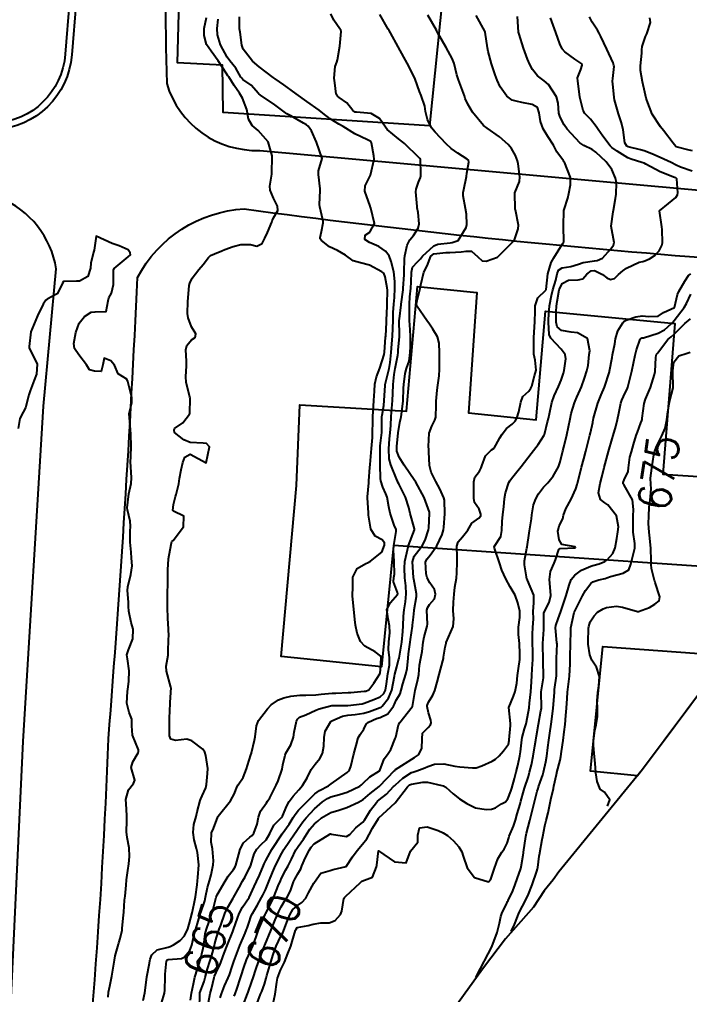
# Model space of a CAD drawing. Header units: metres. Extents: x 292545 to 299085, y 7450245 to 7463078.
# Drawn here: x 296456.3 to 296539.7, y 7459424 to 7459545.2 of the extents above; entities that cross this region are included whole.
import ezdxf
from ezdxf.enums import TextEntityAlignment as Align

# ---------------------------------------------------------------- set-up
doc = ezdxf.new("R2010")
doc.units = ezdxf.units.M
for name, color, linetype in [('Area', 45, 'Continuous'), ('Area Verde e Lazer', 94, 'Continuous'), ('Cotas', 45, 'Continuous'), ('Curvas de Nivel 1m', 11, 'Continuous'), ('Curvas de Nivel 5m', 15, 'Continuous'), ('Edificações', 30, 'Continuous'), ('Vias Primárias', 230, 'Continuous')]:
    doc.layers.add(name, color=color, linetype=linetype)
doc.styles.add('Style-STANDARD', font='STANDARD.shx')

msp = doc.modelspace()

# ---------------------------------------------------------------- linework, layer by layer
at = {"layer": 'Area'}
msp.add_polyline3d([(296590.57, 7459545.9, 680.72), (296589.29, 7459542.16, 683.26), (296584.93, 7459530.91, 690.85), (296579.67, 7459518.89, 677.15), (296577.23, 7459513.82, 676.88), (296574.15, 7459507.21, 676.87), (296567.63, 7459497.9, 684.01), (296565.57, 7459494.11, 683.52), (296564.44, 7459491.84, 682.93), (296561.23, 7459486.86, 678.88), (296555.66, 7459479.62, 680.94), (296552.32, 7459476.02, 678.73), (296547.22, 7459468.89, 680.47), (296541.9, 7459462.77, 682.2), (296533.83, 7459451.92, 678.7), (296523.41, 7459439.21, 678.23), (296522.69, 7459438.23, 677.37), (296521.6, 7459436.86, 679), (296520.28, 7459434.82, 679.36), (296516.77, 7459430.9, 672.34), (296514.04, 7459427.29, 682.31), (296512.85, 7459425.63, 680.35), (296510.25, 7459422.07, 681.74)], dxfattribs=at)
at = {"layer": 'Area Verde e Lazer'}
msp.add_lwpolyline([(296447.18, 7459537.39), (296455.61, 7459578.92), (296458.55, 7459593.19, -0.020931), (296463.89, 7459614.53, -0.030843), (296470.96, 7459633.97), (296474.99, 7459640.63), (296475.09, 7459636.98), (296469.14, 7459611.19), (296464.6, 7459579.02), (296462.56, 7459547.51), (296462.04, 7459540.88, -0.375679), (296453.26, 7459532.31, -0.400466)], format="xyb", close=True, dxfattribs=at)
at = {"layer": 'Curvas de Nivel 1m', "flags": 128}
for points, elevation in [([(296471.73, 7459423.2), (296471.91, 7459424.17), (296472.08, 7459425.46), (296472.18, 7459426.17), (296472.5, 7459427.86), (296472.56, 7459428.16), (296472.61, 7459428.36), (296472.82, 7459428.89), (296473.47, 7459429.52), (296474.84, 7459429.85), (296475.07, 7459429.91), (296475.51, 7459430.13), (296476.32, 7459430.66), (296476.85, 7459431.24), (296477.27, 7459432.11), (296477.45, 7459432.69), (296477.8, 7459434.11), (296478.08, 7459435.28), (296478.24, 7459436.1), (296478.43, 7459437.6), (296478.47, 7459438.1), (296478.52, 7459438.52), (296478.66, 7459440.09), (296478.48, 7459441.6), (296478.36, 7459442.1), (296478.06, 7459443.17), (296477.92, 7459444.1), (296478.04, 7459445.08), (296478.32, 7459446.1), (296478.45, 7459446.69), (296478.82, 7459448.09), (296478.88, 7459448.27), (296479.06, 7459448.65), (296479.5, 7459449.66), (296479.58, 7459450.08), (296479.73, 7459451.45), (296479.78, 7459452.08), (296479.52, 7459453.69), (296479.4, 7459454.09), (296479.13, 7459454.48), (296477.76, 7459455.49), (296477.15, 7459455.69), (296475.75, 7459455.53), (296475.15, 7459455.7), (296475.01, 7459456.14), (296474.99, 7459456.3), (296474.98, 7459458.14), (296474.99, 7459458.33), (296475.06, 7459460.14), (296475.07, 7459460.27), (296475.19, 7459462.14), (296475.18, 7459462.18), (296474.64, 7459464.15), (296474.6, 7459464.79), (296474.82, 7459466.14), (296474.85, 7459466.57), (296474.88, 7459468.14), (296474.9, 7459468.55), (296474.84, 7459470.14), (296474.79, 7459470.68), (296474.74, 7459472.15), (296474.75, 7459472.75), (296474.75, 7459474.15), (296474.77, 7459474.74), (296474.79, 7459476.15), (296474.78, 7459476.76), (296474.89, 7459478.15), (296474.97, 7459478.59), (296475.24, 7459480.14), (296475.3, 7459480.27), (296475.44, 7459480.41), (296476.74, 7459482.12), (296476.79, 7459483.43), (296475.48, 7459484.07), (296475.44, 7459484.09), (296475.43, 7459484.13), (296475.49, 7459484.89), (296475.73, 7459485.89), (296475.81, 7459486.13), (296476.17, 7459487.47), (296476.26, 7459488.12), (296476.46, 7459489.21), (296476.67, 7459490.12), (296476.89, 7459490.79), (296477.56, 7459491.17), (296479.55, 7459490.09), (296479.97, 7459492.08), (296479.58, 7459492.48), (296479.17, 7459492.5), (296477.58, 7459492.62), (296476.77, 7459492.94), (296475.6, 7459493.85), (296475.57, 7459494.13), (296475.61, 7459494.35), (296476.67, 7459495.06), (296477.5, 7459496.11), (296477.52, 7459496.21), (296477.55, 7459498.11), (296477.53, 7459498.23), (296477.07, 7459500.12), (296477.04, 7459500.75), (296477.13, 7459502.12), (296477.1, 7459502.72), (296477.02, 7459504.12), (296477.17, 7459504.67), (296477.74, 7459505.35), (296478.19, 7459505.65), (296478.27, 7459506.1), (296477.75, 7459506.97), (296477.33, 7459508.11), (296477.25, 7459508.64), (296477.27, 7459510.12), (296477.3, 7459510.61), (296477.45, 7459512.11), (296477.53, 7459512.4), (296477.82, 7459513.03), (296478.66, 7459514.1), (296479.2, 7459514.73), (296479.86, 7459515.59), (296480.09, 7459515.85), (296480.59, 7459516.07), (296481.49, 7459516.44), (296481.87, 7459516.6), (296482.93, 7459516.99), (296483.87, 7459517.22), (296485.08, 7459517.23), (296485.87, 7459517.03), (296486.53, 7459517.35), (296486.84, 7459518), (296487.18, 7459518.71), (296487.71, 7459519.99), (296487.75, 7459520.15), (296487.92, 7459520.54), (296488.46, 7459521.45), (296488.43, 7459521.99), (296487.94, 7459522.98), (296487.53, 7459523.99), (296487.49, 7459524.46), (296487.71, 7459525.99), (296487.73, 7459526.25), (296487.75, 7459527.99), (296487.75, 7459528.25), (296487.28, 7459530), (296486.04, 7459531.42), (296485.29, 7459532.02), (296484.83, 7459532.8), (296484.61, 7459534.03), (296484.09, 7459535.44), (296483.71, 7459536.04), (296483.05, 7459536.98), (296482.37, 7459538.06), (296482.27, 7459538.21), (296482.13, 7459538.42), (296481.06, 7459540.07), (296480.16, 7459541.26), (296479.59, 7459542.09), (296479.29, 7459543.2), (296479.32, 7459544.09), (296479.58, 7459545.47)], 663), ([(296474.01, 7459422.89), (296474.37, 7459424.14), (296474.41, 7459424.51), (296474.45, 7459426.14), (296474.47, 7459426.47), (296474.63, 7459428.14), (296474.7, 7459428.26), (296474.82, 7459428.29), (296476.5, 7459428.44), (296476.82, 7459428.58), (296477.51, 7459429.43), (296477.77, 7459430.11), (296478.03, 7459431.27), (296478.27, 7459432.1), (296478.86, 7459434.06), (296478.86, 7459434.09), (296478.88, 7459434.16), (296479.38, 7459435.62), (296479.49, 7459436.08), (296479.74, 7459437.27), (296479.96, 7459438.08), (296480.18, 7459438.84), (296480.42, 7459440.08), (296480.45, 7459440.59), (296480.34, 7459442.08), (296480.17, 7459442.9), (296480.22, 7459444.08), (296480.48, 7459444.61), (296481.01, 7459446.07), (296481.01, 7459446.09), (296481.03, 7459446.12), (296482.57, 7459448.05), (296483.06, 7459448.95), (296483.37, 7459449.73), (296483.55, 7459450.04), (296484.15, 7459450.96), (296484.56, 7459452.03), (296484.68, 7459452.45), (296485.12, 7459453.75), (296485.19, 7459453.95), (296485.21, 7459454.02), (296485.58, 7459455.58), (296485.66, 7459456.01), (296485.82, 7459457.36), (296486.07, 7459458.01), (296487.19, 7459459.49), (296487.65, 7459459.99), (296488.56, 7459460.62), (296489.21, 7459460.85), (296490.1, 7459461.07), (296491.21, 7459461.2), (296491.95, 7459461.2), (296493.21, 7459461.24), (296493.84, 7459461.29), (296495.22, 7459461.42), (296495.67, 7459461.44), (296497.22, 7459461.51), (296497.56, 7459461.53), (296499.22, 7459461.66), (296499.39, 7459461.68), (296499.77, 7459461.84), (296500.4, 7459462.67), (296501.14, 7459463.83), (296501.18, 7459463.9), (296501.25, 7459464.37), (296501.32, 7459465.83), (296501.27, 7459466.03), (296500.56, 7459466.55), (296499.28, 7459467.27), (296498.74, 7459467.86), (296498.32, 7459468.88), (296498.14, 7459469.87), (296498.06, 7459470.61), (296497.92, 7459471.87), (296497.74, 7459473.49), (296497.76, 7459473.87), (296497.8, 7459474.31), (296497.79, 7459475.87), (296498.32, 7459476.94), (296499.41, 7459477.55), (296499.62, 7459477.64), (296499.99, 7459477.84), (296501.42, 7459478.98), (296501.74, 7459479.83), (296501.75, 7459480.14), (296501.44, 7459480.5), (296500.56, 7459480.95), (296500.05, 7459481.84), (296499.75, 7459483.57), (296499.73, 7459483.85), (296499.61, 7459485.74), (296499.62, 7459485.85), (296499.78, 7459487.59), (296499.8, 7459487.85), (296499.92, 7459489.48), (296499.95, 7459489.85), (296500.06, 7459491.35), (296500.1, 7459491.84), (296500.22, 7459493.22), (296500.26, 7459493.84), (296500.29, 7459495.17), (296500.29, 7459495.84), (296500.35, 7459497.13), (296500.41, 7459497.84), (296500.5, 7459499), (296500.55, 7459499.84), (296500.74, 7459500.78), (296501.17, 7459501.84), (296501.71, 7459503.56), (296501.74, 7459503.82), (296501.87, 7459505.69), (296501.88, 7459505.82), (296502, 7459507.58), (296502, 7459507.82), (296502.06, 7459509.54), (296502.07, 7459509.82), (296502.09, 7459511.54), (296502.07, 7459511.82), (296501.83, 7459513.19), (296501.65, 7459513.64), (296501.41, 7459513.83), (296499.85, 7459514.67), (296498.76, 7459514.95), (296497.85, 7459515.2), (296496.87, 7459515.88), (296495.87, 7459516.47), (296494.89, 7459516.92), (296493.88, 7459517.72), (296493.73, 7459517.92), (296493.72, 7459518.09), (296493.9, 7459518.82), (296494.1, 7459519.92), (296494.1, 7459520.1), (296493.92, 7459520.85), (296493.68, 7459521.92), (296493.66, 7459522.2), (296493.75, 7459523.92), (296493.74, 7459524.13), (296493.51, 7459525.92), (296493.53, 7459526.38), (296494, 7459527.92), (296493.29, 7459529.93), (296492.64, 7459531.34), (296492.23, 7459531.94), (296492.05, 7459532.09), (296491.68, 7459532.32), (296490.07, 7459533.21), (296489.59, 7459533.49), (296488.93, 7459533.98), (296488.08, 7459534.59), (296486.31, 7459535.8), (296486.1, 7459535.95), (296486.05, 7459536.01), (296485.14, 7459537.05), (296484.12, 7459537.75), (296483.98, 7459537.89), (296483.88, 7459538.03), (296483.23, 7459539.14), (296482.5, 7459540.05), (296482.15, 7459540.51), (296481.34, 7459542.07), (296480.96, 7459543.3), (296480.91, 7459544.07), (296481.05, 7459545.23)], 664), ([(296478.72, 7459422.11), (296478.76, 7459424.09), (296478.77, 7459424.18), (296479.3, 7459425.58), (296479.44, 7459426.08), (296479.73, 7459427.15), (296480.02, 7459428.08), (296480.21, 7459428.69), (296480.59, 7459430.07), (296480.64, 7459430.28), (296480.85, 7459431.04), (296481.19, 7459432.07), (296481.36, 7459432.56), (296481.89, 7459434.05), (296482.2, 7459434.74), (296482.91, 7459435.95), (296482.95, 7459436), (296482.97, 7459436.04), (296483.68, 7459437.28), (296484.09, 7459438.03), (296484.39, 7459438.58), (296484.96, 7459439.7), (296485.06, 7459439.92), (296485.1, 7459440.02), (296485.54, 7459441.45), (296485.84, 7459442.01), (296486.39, 7459442.61), (296487, 7459443.21), (296487.48, 7459443.99), (296487.97, 7459445.03), (296488.93, 7459445.97), (296489.03, 7459446.12), (296489.58, 7459447.43), (296489.89, 7459447.96), (296490.38, 7459448.64), (296491.07, 7459449.42), (296491.53, 7459449.94), (296492.1, 7459450.92), (296492.61, 7459451.93), (296493.11, 7459452.61), (296493.71, 7459453.32), (296494.01, 7459453.91), (296494.19, 7459454.85), (296494.22, 7459455.91), (296494.35, 7459456.71), (296495.04, 7459457.9), (296495.12, 7459457.96), (296495.17, 7459457.98), (296496.5, 7459458.57), (296497.18, 7459458.69), (296498.08, 7459458.76), (296499.18, 7459458.94), (296499.88, 7459459.15), (296501.19, 7459459.63), (296501.32, 7459459.7), (296501.46, 7459459.83), (296502.24, 7459460.79), (296502.65, 7459461.82), (296502.99, 7459463.55), (296503.03, 7459463.8), (296503.25, 7459464.7), (296503.49, 7459465.56), (296503.55, 7459465.8), (296503.82, 7459467.26), (296503.89, 7459467.79), (296504.01, 7459469.09), (296504.05, 7459469.79), (296504.09, 7459471.02), (296504.18, 7459471.79), (296504.36, 7459472.78), (296504.43, 7459473.79), (296504.37, 7459474.79), (296504.28, 7459475.79), (296504.22, 7459476.97), (296504.28, 7459477.79), (296504.51, 7459478.87), (296504.72, 7459479.79), (296505.45, 7459481.74), (296505.47, 7459481.77), (296505.45, 7459481.85), (296504.92, 7459483.79), (296504.75, 7459484.53), (296504.35, 7459485.79), (296503.52, 7459487.45), (296503.39, 7459487.67), (296503.34, 7459487.8), (296503.24, 7459488.09), (296502.53, 7459489.82), (296502.32, 7459490.58), (296502.26, 7459491.82), (296502.35, 7459493.06), (296502.43, 7459493.82), (296502.51, 7459494.72), (296502.56, 7459495.82), (296502.63, 7459496.81), (296502.73, 7459497.81), (296502.78, 7459498.68), (296502.82, 7459499.81), (296502.94, 7459501.06), (296503.07, 7459501.81), (296503.38, 7459503.48), (296503.42, 7459503.8), (296503.45, 7459504.07), (296503.59, 7459505.8), (296503.59, 7459505.95), (296503.57, 7459507.8), (296503.58, 7459507.99), (296503.79, 7459509.71), (296503.8, 7459509.79), (296504.04, 7459511.57), (296504.06, 7459511.8), (296504.18, 7459513.44), (296504.18, 7459513.8), (296504.21, 7459515.44), (296504.25, 7459515.8), (296504.54, 7459517.13), (296504.89, 7459517.79), (296505.33, 7459518.34), (296505.9, 7459519.27), (296506.06, 7459519.78), (296505.92, 7459521.21), (296505.81, 7459521.78), (296505.79, 7459521.93), (296505.61, 7459523.78), (296505.65, 7459524.09), (296505.97, 7459524.98), (296506.19, 7459525.57), (296506.24, 7459525.78), (296506.25, 7459526.04), (296506.21, 7459527.78), (296506.14, 7459527.92), (296506.01, 7459528.05), (296504.23, 7459529.8), (296504.03, 7459529.96), (296503.47, 7459530.37), (296502.05, 7459531.54), (296501.84, 7459531.82), (296501.12, 7459532.9), (296500.07, 7459533.52), (296498.27, 7459533.67), (296498.07, 7459533.7), (296497.81, 7459533.87), (296497.05, 7459534.85), (296496.09, 7459535.52), (296495.87, 7459535.68), (296495.72, 7459535.9), (296495.56, 7459537.34), (296495.46, 7459537.9), (296495.61, 7459539.37), (296495.8, 7459539.9), (296495.87, 7459540.17), (296496.17, 7459541.89), (296496.35, 7459543.73), (296496.31, 7459543.89), (296496.19, 7459544.06), (296495.43, 7459545.13), (296495.06, 7459545.91)], 666), ([(296479.86, 7459422.98), (296480.04, 7459424.08), (296480.2, 7459424.66), (296480.56, 7459426.07), (296480.61, 7459426.25), (296480.8, 7459426.71), (296481.25, 7459427.62), (296481.43, 7459428.06), (296481.79, 7459429.1), (296482.15, 7459430.06), (296482.86, 7459431.8), (296482.95, 7459432.04), (296483.45, 7459433.46), (296483.67, 7459434.03), (296484.09, 7459434.83), (296484.91, 7459436.02), (296485.54, 7459437.4), (296485.83, 7459438.01), (296486.18, 7459438.78), (296486.67, 7459440), (296486.76, 7459440.21), (296486.97, 7459440.64), (296487.73, 7459441.99), (296489, 7459443.95), (296489.87, 7459445.12), (296490.39, 7459445.96), (296490.63, 7459446.36), (296491.04, 7459446.87), (296492.06, 7459447.93), (296493.06, 7459448.9), (296493.66, 7459449.32), (296494.77, 7459449.9), (296494.95, 7459450.03), (296495.08, 7459450.16), (296496.11, 7459450.86), (296497.1, 7459451.58), (296497.25, 7459451.73), (296497.37, 7459451.88), (296497.53, 7459452.29), (296497.91, 7459453.87), (296498.21, 7459454.94), (296498.46, 7459455.86), (296498.7, 7459456.31), (296499.16, 7459456.96), (296499.45, 7459457.57), (296499.74, 7459457.84), (296500.73, 7459458.28), (296501.18, 7459458.42), (296502.13, 7459458.88), (296502.85, 7459459.81), (296502.96, 7459460.05), (296503.2, 7459460.54), (296503.66, 7459461.36), (296503.81, 7459461.8), (296504, 7459462.57), (296504.38, 7459463.79), (296504.54, 7459464.5), (296504.67, 7459465.79), (296504.72, 7459466.33), (296504.92, 7459467.78), (296504.97, 7459468.11), (296505.2, 7459469.78), (296505.22, 7459469.88), (296505.32, 7459470.88), (296505.42, 7459471.69), (296505.44, 7459471.78), (296505.7, 7459473.43), (296505.73, 7459473.78), (296505.38, 7459475.59), (296505.35, 7459475.78), (296505.35, 7459475.81), (296505.23, 7459477.78), (296505.42, 7459478.46), (296505.99, 7459479.21), (296506.42, 7459479.77), (296506.77, 7459480.44), (296507.22, 7459481.76), (296507.25, 7459481.97), (296507.34, 7459483.76), (296507.32, 7459483.93), (296506.65, 7459485.77), (296505.64, 7459487.66), (296505.56, 7459487.78), (296505.52, 7459487.84), (296504.16, 7459489.79), (296503.56, 7459490.79), (296503.28, 7459491.52), (296503.26, 7459491.8), (296503.27, 7459492.11), (296503.44, 7459493.8), (296503.62, 7459495.07), (296503.78, 7459495.64), (296503.82, 7459495.8), (296504.02, 7459497.42), (296504.04, 7459497.8), (296504.09, 7459499.37), (296504.12, 7459499.8), (296504.3, 7459501.18), (296504.48, 7459501.79), (296504.79, 7459502.7), (296504.93, 7459503.79), (296504.96, 7459504.56), (296504.96, 7459505.79), (296504.91, 7459506.63), (296504.86, 7459507.79), (296504.86, 7459508.71), (296504.84, 7459509.79), (296504.88, 7459510.71), (296505.01, 7459511.79), (296505.06, 7459512.54), (296505.1, 7459513.79), (296505.23, 7459514.4), (296505.85, 7459515.08), (296506.19, 7459515.44), (296506.45, 7459515.77), (296507.88, 7459517.07), (296508.36, 7459517.27), (296509.88, 7459517.44), (296510.13, 7459517.48), (296510.88, 7459517.72), (296511.9, 7459519.33), (296511.96, 7459519.7), (296511.92, 7459520.98), (296511.82, 7459521.7), (296511.51, 7459523.26), (296511.51, 7459523.71), (296511.58, 7459524.08), (296511.92, 7459525.7), (296511.99, 7459526.11), (296512.22, 7459527.48), (296512.16, 7459527.7), (296512, 7459527.84), (296510.87, 7459528.57), (296510.02, 7459529.16), (296509.39, 7459529.74), (296508.04, 7459531.18), (296507.58, 7459531.75), (296507.07, 7459532.77), (296506.84, 7459533.76), (296506.75, 7459534.43), (296506.28, 7459535.77), (296506.1, 7459536.24), (296505.56, 7459537.78), (296505.09, 7459538.75), (296504.55, 7459539.79), (296504.15, 7459540.53), (296503.44, 7459541.81), (296502.48, 7459543.53), (296502.31, 7459543.82), (296502.19, 7459544.02), (296501.15, 7459545.83)], 667), ([(296481.28, 7459423.55), (296481.45, 7459424.06), (296481.83, 7459425.02), (296482.3, 7459426.05), (296482.45, 7459426.4), (296482.81, 7459427.44), (296483, 7459428.05), (296483.48, 7459429.4), (296483.75, 7459430.04), (296484.41, 7459431.58), (296484.59, 7459432.02), (296484.67, 7459432.22), (296484.87, 7459432.83), (296485.17, 7459433.72), (296485.31, 7459434.02), (296485.9, 7459435.01), (296486.45, 7459436), (296486.61, 7459436.31), (296486.92, 7459436.97), (296487.36, 7459437.99), (296487.81, 7459439.13), (296488.19, 7459439.98), (296488.98, 7459441.53), (296489.13, 7459441.82), (296489.21, 7459441.97), (296489.92, 7459443.04), (296490.55, 7459443.95), (296490.74, 7459444.22), (296491.01, 7459444.62), (296491.56, 7459445.41), (296491.98, 7459445.94), (296493.04, 7459447.06), (296494.03, 7459447.91), (296494.63, 7459448.33), (296495.06, 7459448.53), (296496.13, 7459448.82), (296497.07, 7459449.11), (296498.65, 7459449.86), (296498.89, 7459450.03), (296499.08, 7459450.23), (296499.92, 7459451.01), (296501.1, 7459451.76), (296501.14, 7459451.79), (296501.16, 7459451.83), (296501.7, 7459453.25), (296502.11, 7459453.82), (296502.51, 7459454.43), (296503.07, 7459455.81), (296503.1, 7459455.86), (296503.15, 7459455.97), (296503.48, 7459457.49), (296503.64, 7459457.8), (296505.19, 7459459.75), (296505.21, 7459459.76), (296505.21, 7459459.78), (296505.5, 7459461.5), (296505.56, 7459461.78), (296505.89, 7459463.11), (296505.99, 7459463.77), (296506.09, 7459464.93), (296506.25, 7459465.77), (296506.42, 7459466.63), (296506.53, 7459467.77), (296506.65, 7459468.42), (296507.05, 7459469.76), (296507.08, 7459470), (296507.01, 7459471.76), (296507.07, 7459472.03), (296507.34, 7459472.44), (296507.93, 7459473.18), (296508.09, 7459473.75), (296507.96, 7459474.34), (296507.38, 7459475.17), (296507.04, 7459475.76), (296506.9, 7459476.25), (296506.84, 7459477.77), (296507.03, 7459478.15), (296507.42, 7459478.59), (296508.23, 7459479.75), (296508.89, 7459481.18), (296509.06, 7459481.74), (296509.12, 7459482.07), (296509.24, 7459483.73), (296509.19, 7459485.42), (296509.13, 7459485.74), (296508.63, 7459486.86), (296508.11, 7459487.75), (296507.54, 7459488.93), (296507.33, 7459489.76), (296507.26, 7459491.45), (296507.25, 7459491.75), (296507.22, 7459492.11), (296507.28, 7459493.75), (296507.61, 7459494.65), (296508.01, 7459495.36), (296508.11, 7459495.75), (296508.14, 7459497.25), (296508.16, 7459497.74), (296508.29, 7459499.11), (296508.37, 7459499.74), (296508.51, 7459500.91), (296508.58, 7459501.74), (296508.59, 7459502.85), (296508.56, 7459503.74), (296508.51, 7459504.97), (296508.32, 7459505.74), (296507.75, 7459506.68), (296507.31, 7459507.31), (296507, 7459507.76), (296505.79, 7459509.53), (296505.73, 7459509.78), (296505.73, 7459509.84), (296505.8, 7459510.24), (296506.17, 7459511.77), (296506.23, 7459512.19), (296506.64, 7459513.77), (296507.02, 7459514.58), (296507.49, 7459515.76), (296507.87, 7459516.08), (296509.37, 7459516.23), (296509.87, 7459516.24), (296511.26, 7459516.33), (296511.87, 7459516.41), (296512.56, 7459516.39), (296513.32, 7459515.69), (296513.86, 7459515.21), (296514.39, 7459515.14), (296515.77, 7459515.66), (296515.83, 7459515.7), (296515.86, 7459515.73), (296517.76, 7459517.63), (296517.88, 7459517.81), (296518.36, 7459519.16), (296518.38, 7459519.63), (296518.01, 7459521.55), (296518, 7459521.63), (296517.95, 7459523.63), (296518.52, 7459525.07), (296518.56, 7459525.62), (296518.37, 7459527.26), (296518.27, 7459527.63), (296518.01, 7459528.3), (296517.53, 7459529.15), (296517.12, 7459529.64), (296516.04, 7459530.6), (296514.49, 7459531.68), (296514.06, 7459532.03), (296512.66, 7459533.69), (296512.08, 7459534.66), (296511.76, 7459535.38), (296511.66, 7459535.71), (296511.44, 7459536.38), (296510.92, 7459537.72), (296510.73, 7459538.33), (296510.39, 7459539.73), (296510.15, 7459540.36), (296509.41, 7459541.74), (296508.34, 7459543.6), (296508.25, 7459543.75), (296508.19, 7459543.86), (296507.12, 7459545.76)], 668), ([(296483.05, 7459423.77), (296483.15, 7459424.04), (296483.35, 7459424.62), (296483.84, 7459426.03), (296484.33, 7459427.55), (296484.48, 7459428.03), (296484.57, 7459428.27), (296484.82, 7459428.81), (296485.21, 7459429.64), (296485.36, 7459430.01), (296485.76, 7459431.11), (296486.08, 7459432.01), (296486.3, 7459432.58), (296486.88, 7459433.89), (296486.93, 7459434), (296487.61, 7459435.28), (296487.94, 7459435.98), (296488.61, 7459437.66), (296488.74, 7459437.97), (296488.8, 7459438.11), (296488.94, 7459438.41), (296489.48, 7459439.44), (296489.76, 7459439.96), (296490.16, 7459440.77), (296490.72, 7459441.95), (296490.81, 7459442.12), (296490.99, 7459442.36), (296491.65, 7459443.29), (296492.07, 7459443.94), (296492.44, 7459444.5), (296493.02, 7459445.17), (296493.43, 7459445.52), (296493.91, 7459445.92), (296495.04, 7459446.57), (296496.07, 7459446.86), (296497.05, 7459447.23), (296498.48, 7459447.86), (296499.06, 7459448.19), (296499.96, 7459448.94), (296501.05, 7459449.83), (296502.06, 7459450.85), (296502.98, 7459451.81), (296503.04, 7459451.87), (296503.1, 7459451.93), (296503.43, 7459452.13), (296505.12, 7459453.23), (296505.47, 7459453.42), (296505.98, 7459453.77), (296506.37, 7459454.53), (296506.43, 7459455.77), (296506.46, 7459456.46), (296507.16, 7459457.16), (296507.45, 7459457.48), (296507.53, 7459457.75), (296507.5, 7459458.08), (296507.19, 7459458.99), (296507.03, 7459459.76), (296507.04, 7459459.91), (296507.2, 7459460.33), (296507.76, 7459461.2), (296508.01, 7459461.75), (296508.26, 7459462.78), (296508.51, 7459463.74), (296508.98, 7459465.46), (296509.05, 7459465.73), (296509.08, 7459465.92), (296509.28, 7459467.16), (296509.38, 7459467.64), (296509.42, 7459467.73), (296509.99, 7459469.04), (296510.28, 7459469.72), (296510.37, 7459470.67), (296510.27, 7459471.72), (296510.31, 7459472.76), (296510.39, 7459473.72), (296510.46, 7459474.63), (296510.67, 7459475.72), (296510.72, 7459476.39), (296510.76, 7459477.72), (296510.78, 7459478.35), (296510.74, 7459479.72), (296510.9, 7459480.26), (296511.44, 7459480.89), (296512.09, 7459481.7), (296512.59, 7459482.57), (296513.48, 7459483.21), (296513.69, 7459483.47), (296513.7, 7459483.68), (296513.49, 7459484.31), (296512.93, 7459485.12), (296512.82, 7459485.69), (296512.86, 7459487.03), (296512.83, 7459487.69), (296512.95, 7459488.27), (296513.54, 7459489.05), (296513.77, 7459489.46), (296513.84, 7459489.68), (296514.29, 7459490.95), (296515.03, 7459491.67), (296515.35, 7459491.89), (296515.58, 7459492.27), (296516.06, 7459493.18), (296516.36, 7459493.65), (296516.92, 7459494.33), (296517.61, 7459494.87), (296517.98, 7459495.27), (296518.19, 7459495.63), (296518.43, 7459496.43), (296518.67, 7459497.62), (296518.95, 7459498.32), (296519.66, 7459499), (296519.94, 7459499.34), (296520.04, 7459499.61), (296520.4, 7459500.89), (296520.61, 7459501.6), (296520.45, 7459502.86), (296520.29, 7459503.6), (296520.3, 7459505.04), (296520.32, 7459505.6), (296520.37, 7459506.99), (296520.41, 7459507.6), (296520.45, 7459508.93), (296520.48, 7459509.6), (296520.79, 7459510.61), (296521.81, 7459511.55), (296521.82, 7459511.58), (296521.83, 7459511.61), (296522.06, 7459513.59), (296522.44, 7459514.99), (296522.78, 7459515.58), (296523.88, 7459517.29), (296523.98, 7459517.46), (296524.03, 7459517.56), (296523.97, 7459519.49), (296523.97, 7459519.56), (296524.04, 7459521.45), (296524.06, 7459521.56), (296524.54, 7459522.97), (296524.67, 7459523.55), (296524.87, 7459524.64), (296524.87, 7459525.55), (296524.11, 7459527.45), (296524.04, 7459527.56), (296524, 7459527.61), (296523.18, 7459528.74), (296522.74, 7459529.58), (296522.04, 7459530.66), (296521.46, 7459531.6), (296521.15, 7459532.51), (296520.98, 7459533.6), (296520.75, 7459534.27), (296520.08, 7459534.64), (296518.8, 7459534.9), (296518.09, 7459535.03), (296517.62, 7459535.16), (296516.93, 7459535.65), (296516.11, 7459536.83), (296515.74, 7459537.66), (296515.48, 7459538.31), (296515.02, 7459539.67), (296514.62, 7459541.22), (296514.53, 7459541.68), (296514.24, 7459543.63), (296514.23, 7459543.68), (296514.19, 7459543.77), (296513.12, 7459545.69)], 669), ([(296485.88, 7459422.89), (296486.33, 7459424), (296486.46, 7459424.32), (296486.79, 7459425.25), (296487.03, 7459426), (296487.12, 7459426.32), (296487.58, 7459427.99), (296487.88, 7459428.93), (296488.27, 7459429.98), (296488.86, 7459431.21), (296489.12, 7459431.71), (296489.23, 7459431.97), (296489.66, 7459433.18), (296490, 7459433.96), (296490.33, 7459434.51), (296490.9, 7459435.04), (296491.44, 7459435.41), (296491.93, 7459435.94), (296492.28, 7459436.58), (296492.93, 7459437.79), (296493.01, 7459437.93), (296493.83, 7459439.03), (296494.96, 7459439.39), (296495.35, 7459439.5), (296496.95, 7459439.86), (296496.97, 7459439.88), (296497.77, 7459441.07), (296498.33, 7459441.86), (296498.99, 7459442.64), (296499.53, 7459443.31), (296499.81, 7459443.84), (296500.23, 7459444.63), (296500.97, 7459445.83), (296500.99, 7459445.87), (296501.03, 7459445.92), (296502.02, 7459446.84), (296503.05, 7459447.81), (296504.61, 7459449.79), (296504.84, 7459450.02), (296505.08, 7459450.13), (296506.49, 7459450.36), (296507.08, 7459450.37), (296508.86, 7459449.96), (296509.08, 7459449.89), (296509.34, 7459449.74), (296510.26, 7459448.92), (296511.06, 7459448.31), (296511.98, 7459447.7), (296513.05, 7459447.19), (296514.36, 7459446.98), (296515.04, 7459447.01), (296515.52, 7459447.18), (296516.28, 7459447.65), (296516.76, 7459447.93), (296517.06, 7459448.29), (296517.46, 7459449.25), (296517.58, 7459449.63), (296517.9, 7459450.83), (296518.12, 7459451.63), (296518.31, 7459452.42), (296518.56, 7459453.63), (296518.63, 7459454.12), (296518.8, 7459455.62), (296518.85, 7459455.92), (296519.16, 7459457), (296519.3, 7459457.49), (296519.33, 7459457.62), (296519.37, 7459457.81), (296519.7, 7459459.61), (296519.78, 7459460.19), (296519.91, 7459461.61), (296520.01, 7459462.83), (296520.06, 7459463.61), (296520.1, 7459464.46), (296520.16, 7459465.61), (296520.18, 7459466.7), (296520.15, 7459467.6), (296520.13, 7459468.78), (296520.16, 7459469.6), (296520.24, 7459470.69), (296520.23, 7459471.6), (296520.29, 7459472.66), (296520.29, 7459473.6), (296519.52, 7459475.47), (296519.45, 7459475.61), (296519.39, 7459475.91), (296519.15, 7459477.37), (296519.12, 7459477.61), (296519.12, 7459477.9), (296519.43, 7459479.45), (296519.46, 7459479.58), (296519.47, 7459479.61), (296519.74, 7459481.32), (296519.78, 7459481.61), (296519.99, 7459483.09), (296520.06, 7459483.6), (296520.26, 7459484.83), (296520.53, 7459485.6), (296520.9, 7459486.21), (296521.52, 7459487.03), (296521.78, 7459487.33), (296522.04, 7459487.58), (296522.72, 7459488.4), (296523.35, 7459489.57), (296523.41, 7459489.72), (296523.56, 7459490.19), (296523.92, 7459491.56), (296524.03, 7459492.02), (296524.42, 7459493.56), (296524.63, 7459494.53), (296524.81, 7459495.55), (296524.96, 7459496.22), (296525.35, 7459497.54), (296525.43, 7459497.76), (296525.65, 7459498.25), (296526.06, 7459499.14), (296526.23, 7459499.53), (296526.61, 7459500.6), (296526.89, 7459501.53), (296527.04, 7459502.19), (296527.2, 7459503.53), (296527.25, 7459503.99), (296526.97, 7459505.53), (296525.75, 7459506.25), (296524.96, 7459506.34), (296523.75, 7459506.52), (296523.19, 7459507), (296523.07, 7459507.57), (296523.09, 7459508.89), (296523.14, 7459509.57), (296523.22, 7459510.14), (296523.44, 7459511.57), (296523.82, 7459512.39), (296524.61, 7459512.77), (296525.83, 7459512.81), (296526.39, 7459512.97), (296526.9, 7459513.53), (296527.42, 7459513.94), (296527.84, 7459513.97), (296528.84, 7459513.5), (296529.39, 7459513.06), (296529.83, 7459512.89), (296530.32, 7459512.99), (296530.84, 7459513.48), (296531.35, 7459513.96), (296531.84, 7459514.27), (296533.41, 7459515.01), (296533.85, 7459515.13), (296534.11, 7459515.18), (296534.7, 7459515.43), (296535.4, 7459515.89), (296535.87, 7459516.45), (296536.21, 7459517.08), (296536.29, 7459517.42), (296536.25, 7459519.07), (296536.21, 7459519.42), (296535.93, 7459521.42), (296537.04, 7459522.31), (296537.95, 7459523.05), (296538.16, 7459523.4), (296538.19, 7459523.64), (296538.08, 7459525.4), (296537.97, 7459525.5), (296537.8, 7459525.57), (296535.99, 7459526.26), (296534.23, 7459527.21), (296534, 7459527.34), (296533.73, 7459527.44), (296532.39, 7459527.84), (296532.01, 7459528), (296530.65, 7459528.85), (296530.02, 7459529.27), (296529.79, 7459529.49), (296528.86, 7459530.68), (296528.3, 7459531.51), (296528.06, 7459531.89), (296527.34, 7459532.8), (296526.65, 7459533.53), (296526.43, 7459533.89), (296526.09, 7459535.23), (296526.04, 7459535.54), (296526.04, 7459535.6), (296525.78, 7459537.54), (296525.74, 7459537.93), (296526.14, 7459539), (296526.32, 7459539.54), (296526.27, 7459539.67), (296526.15, 7459539.78), (296525.4, 7459540.29), (296524.16, 7459541.19), (296523.84, 7459541.56), (296523.55, 7459542.19), (296523.04, 7459543.57), (296522.37, 7459545.42)], 671), ([(296539.99, 7459526.35), (296538.53, 7459526.86), (296538, 7459527.1), (296537.39, 7459527.41), (296536.01, 7459528.04), (296534.97, 7459528.48), (296534.02, 7459528.87), (296533.58, 7459529.01), (296532.02, 7459529.37), (296531.85, 7459529.47), (296531.63, 7459529.87), (296531.41, 7459531.48), (296531.19, 7459532.35), (296530.81, 7459533.48), (296530.35, 7459535.23), (296530.3, 7459535.49), (296530.12, 7459537.19), (296530.1, 7459537.49), (296530.09, 7459537.52), (296530.13, 7459537.88), (296530.27, 7459539.36), (296530.26, 7459539.49), (296530.15, 7459539.82), (296529.36, 7459541.5), (296528.62, 7459543.07), (296528.42, 7459543.51), (296528.2, 7459543.88), (296527.56, 7459544.88), (296527.24, 7459545.52)], 672), ([(296540.02, 7459528.86), (296539.6, 7459528.95), (296538.02, 7459529.36), (296537.95, 7459529.4), (296537.62, 7459529.82), (296536.42, 7459531.42), (296536.05, 7459531.87), (296535, 7459533.43), (296534.34, 7459535.19), (296534.28, 7459535.44), (296534.1, 7459536.15), (296533.81, 7459537.44), (296533.57, 7459538.88), (296533.56, 7459539.45), (296533.71, 7459541), (296533.73, 7459541.45), (296533.78, 7459541.83), (296534.19, 7459543.07), (296534.3, 7459543.33), (296534.34, 7459543.44), (296534.81, 7459544.83), (296534.73, 7459545.43)], 673), ([(296467.38, 7459423.61), (296467.42, 7459424.23), (296467.56, 7459425), (296467.81, 7459426.22), (296468.05, 7459427.46), (296468.16, 7459428.22), (296468.25, 7459428.78), (296468.64, 7459430.21), (296468.69, 7459430.37), (296468.85, 7459430.92), (296469.1, 7459431.97), (296469.13, 7459432.21), (296469.28, 7459433.81), (296469.31, 7459434.21), (296469.42, 7459435.69), (296469.47, 7459436.2), (296469.59, 7459437.54), (296469.65, 7459438.2), (296469.8, 7459439.36), (296469.95, 7459440.2), (296470.04, 7459441.13), (296469.98, 7459442.2), (296469.73, 7459443.47), (296469.64, 7459444.2), (296469.68, 7459445.55), (296469.68, 7459446.2), (296469.6, 7459447.65), (296469.58, 7459448.2), (296469.88, 7459449.4), (296470.54, 7459450.2), (296470.69, 7459450.59), (296470.24, 7459452.2), (296470.42, 7459452.89), (296471.12, 7459454.01), (296471.13, 7459454.19), (296471.13, 7459454.38), (296470.38, 7459456.19), (296470.32, 7459457.35), (296470.3, 7459458.19), (296470, 7459459.01), (296469.68, 7459460.2), (296469.77, 7459461.64), (296469.84, 7459462.2), (296469.94, 7459462.91), (296470, 7459464.2), (296469.76, 7459465.71), (296469.69, 7459466.2), (296469.9, 7459466.82), (296470.45, 7459468.19), (296470.48, 7459469.37), (296470.21, 7459470.2), (296469.92, 7459471.62), (296469.91, 7459472.2), (296469.89, 7459472.74), (296469.79, 7459474.2), (296469.83, 7459474.67), (296470.18, 7459476.2), (296470.35, 7459477.25), (296470.29, 7459478.2), (296470.21, 7459478.98), (296470.12, 7459480.2), (296470.11, 7459481.55), (296470.14, 7459482.2), (296470.1, 7459482.83), (296469.76, 7459484.21), (296469.74, 7459484.46), (296469.96, 7459486.2), (296470.22, 7459487.5), (296470.28, 7459488.2), (296470.25, 7459488.91), (296470.16, 7459490.2), (296470.17, 7459490.81), (296470.24, 7459492.2), (296470.18, 7459493.61), (296470.15, 7459494.2), (296470.1, 7459494.69), (296470, 7459496.2), (296470.3, 7459497.54), (296470.32, 7459498.19), (296469.85, 7459500.02), (296469.8, 7459500.2), (296469.68, 7459500.47), (296468.6, 7459501.13), (296468.16, 7459502.22), (296467.7, 7459502.77), (296466.86, 7459503.09), (296466.7, 7459502.24), (296466.49, 7459501.43), (296465.69, 7459501.48), (296465.07, 7459501.64), (296464.67, 7459502.27), (296463.71, 7459503.5), (296463.18, 7459504.29), (296463.09, 7459504.92), (296463.33, 7459506.28), (296463.75, 7459507.45), (296464.43, 7459508.26), (296465.24, 7459508.79), (296465.77, 7459508.87), (296467.11, 7459508.9), (296467.37, 7459510.23), (296467.45, 7459510.58), (296467.8, 7459511.18), (296468.04, 7459512.23), (296468.04, 7459514.03), (296468.13, 7459514.23), (296469.86, 7459515.69), (296470.13, 7459515.92), (296470.12, 7459516.2), (296469.87, 7459516.57), (296468.73, 7459517.07), (296467.87, 7459517.35), (296465.88, 7459518.25), (296465.61, 7459516.51), (296465.55, 7459516.25), (296465.21, 7459514.9), (296465.17, 7459514.26), (296464.85, 7459513.24), (296463.82, 7459512.68), (296463.43, 7459512.67), (296461.82, 7459512.62), (296461.69, 7459512.42), (296461.65, 7459512.3), (296461.02, 7459511.08), (296459.79, 7459510.43), (296459.64, 7459510.32), (296459.28, 7459509.82), (296458.57, 7459508.34), (296457.74, 7459506.35), (296457.55, 7459504.52), (296457.56, 7459504.35), (296457.72, 7459504.03), (296458.55, 7459502.34), (296458.45, 7459501.11), (296458.15, 7459500.34), (296457.66, 7459499.01), (296457.5, 7459498.51), (296457.47, 7459498.35), (296457.08, 7459496.91), (296456.81, 7459496.36), (296456.4, 7459495.58), (296456.17, 7459494.36)], 661), ([(296487.89, 7459422.85), (296488.12, 7459423.98), (296488.33, 7459425.51), (296488.44, 7459425.98), (296488.8, 7459426.99), (296489.13, 7459427.64), (296489.28, 7459427.97), (296489.72, 7459429.07), (296490.07, 7459429.96), (296490.27, 7459430.53), (296490.68, 7459431.95), (296490.73, 7459432.09), (296490.87, 7459432.27), (296492.26, 7459432.54), (296492.87, 7459432.7), (296493.83, 7459432.88), (296494.87, 7459432.87), (296495.61, 7459433.16), (296496.25, 7459433.89), (296496.43, 7459434.34), (296496.68, 7459435.88), (296496.76, 7459436.04), (296496.92, 7459436.2), (296498.7, 7459437.85), (296498.93, 7459438.05), (296500.23, 7459438.55), (296500.72, 7459439.83), (296500.76, 7459440.03), (296500.98, 7459441.83), (296502.96, 7459440.47), (296504.42, 7459440.33), (296504.98, 7459441.78), (296505.87, 7459442.9), (296505.87, 7459443.77), (296506.1, 7459444.69), (296507.02, 7459444.8), (296508.41, 7459444.35), (296509.01, 7459444.07), (296509.56, 7459443.73), (296510.33, 7459443.05), (296510.99, 7459442.3), (296511.34, 7459441.71), (296511.53, 7459441.15), (296512.01, 7459439.7), (296512.94, 7459438.52), (296514.66, 7459437.95), (296514.94, 7459438.3), (296515.4, 7459439.66), (296515.81, 7459440.81), (296516.34, 7459441.65), (296516.62, 7459442.01), (296516.99, 7459442.79), (296517.18, 7459443.46), (296517.24, 7459443.64), (296517.77, 7459444.88), (296518.02, 7459445.63), (296518.24, 7459446.42), (296518.59, 7459447.62), (296518.7, 7459447.98), (296519.07, 7459449.32), (296519.16, 7459449.62), (296519.62, 7459451.08), (296519.78, 7459451.61), (296520, 7459452.5), (296520.23, 7459453.6), (296520.43, 7459454.9), (296520.55, 7459455.6), (296520.64, 7459456.11), (296520.9, 7459457.59), (296521.19, 7459459.25), (296521.24, 7459459.54), (296521.25, 7459459.59), (296521.21, 7459461.59), (296521.5, 7459463.32), (296521.52, 7459463.59), (296521.48, 7459465.37), (296521.47, 7459465.59), (296521.41, 7459467.47), (296521.42, 7459467.59), (296521.54, 7459469.36), (296521.55, 7459469.59), (296521.56, 7459471.36), (296521.62, 7459471.59), (296522.22, 7459472.71), (296522.42, 7459473.58), (296522.35, 7459474.61), (296522.25, 7459475.58), (296522.39, 7459476.58), (296522.81, 7459477.58), (296522.98, 7459478), (296523.43, 7459479.29), (296523.58, 7459479.41), (296525.43, 7459479.51), (296525.46, 7459479.52), (296525.47, 7459479.54), (296525.43, 7459479.61), (296523.8, 7459479.92), (296523.44, 7459480.5), (296523.3, 7459481.57), (296523.31, 7459481.72), (296523.46, 7459482.23), (296523.92, 7459483.12), (296524, 7459483.56), (296524.3, 7459484.36), (296524.95, 7459485.55), (296525.52, 7459486.84), (296525.68, 7459487.38), (296525.72, 7459487.54), (296526.09, 7459488.99), (296526.23, 7459489.53), (296526.51, 7459490.59), (296526.75, 7459491.53), (296526.92, 7459492.18), (296527.27, 7459493.52), (296527.33, 7459493.79), (296527.62, 7459495.1), (296527.69, 7459495.45), (296527.71, 7459495.52), (296527.74, 7459495.63), (296528.27, 7459497.51), (296528.66, 7459498.51), (296529.07, 7459499.5), (296529.69, 7459501.4), (296529.72, 7459501.47), (296529.72, 7459501.49), (296530.04, 7459503.16), (296530.1, 7459503.49), (296530.36, 7459504.86), (296530.46, 7459505.48), (296530.76, 7459506.47), (296531.36, 7459507.47), (296531.54, 7459507.7), (296531.77, 7459507.83), (296532.99, 7459508.24), (296533.77, 7459508.37), (296534.59, 7459508.26), (296535.77, 7459508.31), (296536.42, 7459508.77), (296537.78, 7459509.37), (296537.81, 7459509.4), (296538.18, 7459511.02), (296538.34, 7459511.39), (296539.09, 7459512.65), (296539.54, 7459513.37), (296539.83, 7459513.56)], 672), ([(296513.1, 7459426.09), (296513.23, 7459426.33), (296515.08, 7459429.9), (296515.74, 7459431.66), (296516.03, 7459432.81), (296516.21, 7459433.65), (296516.38, 7459434.16), (296516.91, 7459435.21), (296517.04, 7459435.51), (296517.11, 7459435.64), (296517.7, 7459436.86), (296517.98, 7459437.63), (296518.21, 7459438.36), (296518.68, 7459439.62), (296518.74, 7459439.83), (296518.98, 7459441.29), (296519.02, 7459441.58), (296519.03, 7459441.62), (296519.03, 7459441.67), (296519.32, 7459443.62), (296519.39, 7459444), (296519.79, 7459445.61), (296520.05, 7459446.59), (296520.32, 7459447.6), (296520.73, 7459449.26), (296520.82, 7459449.59), (296520.88, 7459449.78), (296521.08, 7459450.36), (296521.4, 7459451.28), (296521.49, 7459451.59), (296521.78, 7459452.91), (296521.91, 7459453.58), (296522.06, 7459454.66), (296522.17, 7459455.58), (296522.29, 7459456.45), (296522.45, 7459457.58), (296522.55, 7459458.21), (296522.71, 7459459.57), (296522.74, 7459460.03), (296522.85, 7459461.57), (296522.89, 7459461.9), (296523.12, 7459463.57), (296523.13, 7459463.69), (296523.1, 7459465.57), (296523.1, 7459465.74), (296523.19, 7459467.57), (296523.18, 7459467.68), (296523.01, 7459469.57), (296523.03, 7459469.86), (296523.32, 7459470.66), (296523.66, 7459471.57), (296524.09, 7459472.82), (296524.34, 7459473.56), (296524.71, 7459474.88), (296524.93, 7459475.55), (296525.39, 7459476.12), (296526.21, 7459476.71), (296527.4, 7459477.22), (296527.63, 7459477.29), (296528.44, 7459477.51), (296529.12, 7459477.79), (296529.41, 7459477.99), (296530.12, 7459478.79), (296530.42, 7459479.49), (296530.61, 7459480.65), (296530.74, 7459481.48), (296530.81, 7459482.13), (296530.59, 7459483.48), (296529.5, 7459484.84), (296529.11, 7459485.1), (296528.58, 7459485.5), (296528.34, 7459486.34), (296528.54, 7459487.5), (296528.74, 7459488.3), (296529.06, 7459489.5), (296529.57, 7459491.49), (296530.04, 7459493.04), (296530.16, 7459493.48), (296530.48, 7459494.61), (296530.72, 7459495.48), (296530.88, 7459496.23), (296531.12, 7459497.48), (296531.25, 7459497.87), (296531.66, 7459498.76), (296531.89, 7459499.25), (296531.97, 7459499.47), (296532.34, 7459500.81), (296532.5, 7459501.46), (296532.7, 7459502.46), (296532.9, 7459503.46), (296533.06, 7459504.12), (296533.53, 7459505.45), (296533.63, 7459505.57), (296533.74, 7459505.6), (296533.92, 7459505.62), (296535.75, 7459506.19), (296536.53, 7459506.63), (296537.4, 7459507.4), (296537.58, 7459507.58), (296537.77, 7459507.77), (296539, 7459509.38), (296539.27, 7459509.9), (296539.81, 7459511.04)], 673), ([(296517.48, 7459431.79), (296517.9, 7459432.65), (296518.27, 7459433.63), (296518.45, 7459434.06), (296518.9, 7459434.95), (296519.54, 7459436.23), (296520.11, 7459437.6), (296520.66, 7459439.3), (296520.74, 7459439.59), (296520.78, 7459439.77), (296520.98, 7459441.14), (296521.05, 7459441.53), (296521.06, 7459441.59), (296521.35, 7459443.23), (296521.42, 7459443.59), (296521.67, 7459444.93), (296521.83, 7459445.58), (296522.07, 7459446.54), (296522.29, 7459447.58), (296522.42, 7459448.22), (296522.73, 7459449.57), (296522.79, 7459449.86), (296523.1, 7459451.31), (296523.15, 7459451.52), (296523.16, 7459451.57), (296523.57, 7459453.11), (296523.66, 7459453.56), (296523.73, 7459454.17), (296523.93, 7459455.56), (296524.08, 7459456.64), (296524.18, 7459457.55), (296524.3, 7459458.67), (296524.38, 7459459.55), (296524.43, 7459460.78), (296524.49, 7459461.55), (296524.57, 7459462.2), (296524.74, 7459463.55), (296524.8, 7459465.09), (296524.81, 7459465.55), (296524.82, 7459466), (296524.86, 7459467.55), (296524.89, 7459469.12), (296524.92, 7459469.55), (296525.33, 7459471.45), (296525.35, 7459471.52), (296525.36, 7459471.54), (296526.01, 7459472.87), (296526.36, 7459473.53), (296526.72, 7459474.18), (296527.38, 7459475.06), (296527.64, 7459475.26), (296528.4, 7459475.51), (296529.19, 7459475.7), (296529.39, 7459475.76), (296529.83, 7459475.94), (296531.39, 7459476.36), (296532.11, 7459476.75), (296532.35, 7459477.46), (296532.56, 7459478.31), (296532.87, 7459479.46), (296532.86, 7459480.03), (296532.66, 7459481.46), (296532.65, 7459482.27), (296532.67, 7459483.46), (296532.7, 7459484.25), (296532.58, 7459485.46), (296531.52, 7459487.28), (296531.4, 7459487.47), (296531.39, 7459487.61), (296531.53, 7459487.97), (296532.02, 7459488.99), (296532.06, 7459489.46), (296532.24, 7459490.79), (296532.43, 7459491.46), (296532.7, 7459492.35), (296533.04, 7459493.46), (296533.19, 7459493.87), (296533.62, 7459495.04), (296533.73, 7459495.34), (296533.76, 7459495.45), (296533.78, 7459495.61), (296534.03, 7459497.44), (296534.2, 7459497.99), (296534.79, 7459499.43), (296535.32, 7459501.06), (296535.39, 7459501.42), (296535.46, 7459503.18), (296535.5, 7459503.42), (296535.56, 7459503.57), (296535.72, 7459503.77), (296536.42, 7459504.72), (296536.98, 7459505.41), (296537.39, 7459505.76), (296537.75, 7459506.06), (296539.09, 7459507.38), (296539.77, 7459507.96)], 674)]:
    msp.add_lwpolyline(points, dxfattribs=dict(at, elevation=elevation))
at = {"layer": 'Curvas de Nivel 5m', "flags": 128}
for points, elevation in [([(296477.6, 7459423.27), (296477.72, 7459424.11), (296477.97, 7459425.29), (296478.16, 7459426.1), (296478.78, 7459428.06), (296478.79, 7459428.09), (296478.81, 7459428.15), (296479.19, 7459429.73), (296479.26, 7459430.09), (296479.45, 7459431.49), (296479.61, 7459432.08), (296479.93, 7459433.02), (296480.27, 7459434.08), (296480.41, 7459434.56), (296480.8, 7459436.07), (296480.83, 7459436.16), (296480.92, 7459436.35), (296481.92, 7459438.06), (296482.31, 7459438.68), (296482.96, 7459439.52), (296483.16, 7459439.84), (296483.24, 7459440.04), (296483.62, 7459441.39), (296483.8, 7459442.03), (296484.19, 7459442.83), (296485, 7459443.53), (296485.27, 7459443.74), (296485.49, 7459444.02), (296485.89, 7459445.14), (296486.06, 7459446.01), (296486.3, 7459446.74), (296487.05, 7459447.8), (296487.2, 7459448), (296487.46, 7459448.4), (296488.28, 7459449.98), (296488.52, 7459450.54), (296488.99, 7459451.97), (296489.11, 7459452.5), (296489.37, 7459453.72), (296489.48, 7459453.97), (296490.08, 7459455.02), (296490.4, 7459455.96), (296490.51, 7459456.6), (296490.79, 7459457.95), (296490.92, 7459458.2), (296491.18, 7459458.46), (296491.97, 7459458.73), (296493.19, 7459459.32), (296493.61, 7459459.5), (296495.19, 7459459.88), (296495.21, 7459459.88), (296496.03, 7459459.89), (296497.18, 7459459.9), (296497.19, 7459459.9), (296498.95, 7459460.1), (296499.2, 7459460.17), (296500.41, 7459460.64), (296501.21, 7459460.97), (296501.66, 7459461.38), (296501.85, 7459461.82), (296501.98, 7459462.57), (296502.16, 7459463.82), (296502.34, 7459464.9), (296502.34, 7459465.81), (296502.21, 7459466.88), (296502.28, 7459467.82), (296502.41, 7459468.92), (296502.34, 7459469.81), (296502.17, 7459470.66), (296502.04, 7459471.82), (296502.46, 7459472.7), (296503.36, 7459473.69), (296503.39, 7459473.77), (296503.39, 7459473.8), (296503.36, 7459473.95), (296502.86, 7459475.29), (296502.91, 7459475.81), (296502.97, 7459476.23), (296502.93, 7459477.81), (296502.85, 7459479.23), (296502.91, 7459479.81), (296503.19, 7459481.54), (296503.17, 7459481.8), (296502.95, 7459482.31), (296502.45, 7459483.82), (296502.28, 7459484.61), (296502.07, 7459485.82), (296501.91, 7459486.23), (296501.52, 7459487.06), (296501.27, 7459487.83), (296501.24, 7459488.12), (296501.19, 7459489.83), (296501.19, 7459490.2), (296501.19, 7459491.83), (296501.21, 7459492.2), (296501.39, 7459493.83), (296501.4, 7459494.03), (296501.42, 7459495.83), (296501.44, 7459496.02), (296501.64, 7459497.22), (296501.71, 7459497.83), (296501.82, 7459499.68), (296501.83, 7459499.83), (296501.85, 7459500), (296502.3, 7459501.82), (296502.44, 7459502.56), (296502.58, 7459503.81), (296502.66, 7459504.88), (296502.73, 7459505.81), (296502.78, 7459506.78), (296502.8, 7459507.81), (296502.83, 7459508.75), (296502.91, 7459509.81), (296502.97, 7459510.64), (296503.02, 7459511.81), (296503.01, 7459512.62), (296502.89, 7459513.81), (296502.57, 7459515.1), (296502.3, 7459515.82), (296501.87, 7459516.41), (296501.02, 7459516.98), (296499.88, 7459517.46), (296499.27, 7459517.86), (296499.34, 7459518.4), (296499.89, 7459518.77), (296500.47, 7459519.84), (296500.02, 7459521.76), (296499.98, 7459521.85), (296499.97, 7459521.89), (296499.93, 7459521.97), (296499.28, 7459523.86), (296499.32, 7459524.5), (296499.98, 7459525.85), (296500.43, 7459527.84), (296500.41, 7459528.24), (296500.11, 7459529.85), (296500.03, 7459530.04), (296499.63, 7459530.25), (296498.04, 7459530.99), (296496.58, 7459531.88), (296496.06, 7459532.18), (296494.99, 7459532.84), (296494.07, 7459533.56), (296493.61, 7459533.92), (296492.09, 7459535), (296490.75, 7459535.95), (296490.11, 7459536.41), (296489.2, 7459537.06), (296488.12, 7459537.83), (296487.9, 7459537.99), (296486.14, 7459539.3), (296485.3, 7459540.02), (296484.17, 7459541.51), (296484, 7459542.03), (296483.77, 7459543.62), (296483.72, 7459544.04), (296483.7, 7459545.53)], 665), ([(296484.16, 7459422.62), (296484.69, 7459424.02), (296484.78, 7459424.25), (296485.24, 7459425.56), (296485.41, 7459426.01), (296485.75, 7459427.06), (296486.05, 7459428.01), (296486.26, 7459428.57), (296486.81, 7459430), (296486.82, 7459430.02), (296486.84, 7459430.08), (296487.62, 7459431.99), (296488.13, 7459433.23), (296488.45, 7459433.98), (296488.59, 7459434.27), (296488.9, 7459434.86), (296489.31, 7459435.56), (296489.59, 7459435.96), (296490.04, 7459436.84), (296490.42, 7459437.96), (296490.57, 7459438.32), (296490.95, 7459438.98), (296491.31, 7459439.59), (296491.46, 7459439.95), (296491.9, 7459441.01), (296492.41, 7459441.94), (296492.63, 7459442.29), (296492.99, 7459442.71), (296494.95, 7459443.9), (296494.98, 7459443.92), (296495, 7459443.93), (296495.13, 7459443.9), (296497, 7459443.59), (296497.42, 7459443.87), (296498.18, 7459444.7), (296499.03, 7459445.37), (296499.25, 7459445.63), (296499.38, 7459445.85), (296500.01, 7459446.87), (296500.72, 7459447.83), (296500.88, 7459448.01), (296501.06, 7459448.15), (296501.99, 7459448.89), (296502.87, 7459449.81), (296502.96, 7459449.92), (296503.08, 7459450.04), (296504.01, 7459450.88), (296505.1, 7459451.56), (296505.25, 7459451.62), (296505.74, 7459451.77), (296506.73, 7459452.14), (296507.11, 7459452.29), (296507.95, 7459452.58), (296509.11, 7459452.63), (296510.47, 7459452.35), (296511.11, 7459452.25), (296512.67, 7459452.13), (296513.11, 7459452.16), (296513.83, 7459452.4), (296515.12, 7459452.97), (296515.53, 7459453.24), (296516, 7459453.65), (296516.53, 7459454.24), (296517.14, 7459455.07), (296517.24, 7459455.54), (296517.25, 7459455.64), (296517.41, 7459457.4), (296517.42, 7459457.64), (296517.19, 7459459.64), (296517.79, 7459461.05), (296517.99, 7459461.63), (296518.18, 7459462.68), (296518.28, 7459463.63), (296518.39, 7459464.49), (296518.55, 7459465.63), (296518.58, 7459466.32), (296518.5, 7459467.62), (296518.41, 7459468.73), (296518.4, 7459469.62), (296518.56, 7459470.85), (296518.56, 7459471.62), (296518.32, 7459472.65), (296517.96, 7459473.63), (296517.75, 7459474.02), (296517.37, 7459474.65), (296516.82, 7459475.65), (296516.33, 7459476.72), (296516.05, 7459477.65), (296515.43, 7459479.48), (296515.38, 7459479.61), (296515.38, 7459479.66), (296515.4, 7459479.69), (296515.43, 7459479.73), (296516.18, 7459480.92), (296516.34, 7459481.65), (296516.36, 7459482.76), (296516.43, 7459483.65), (296516.55, 7459484.59), (296516.67, 7459485.65), (296516.79, 7459486.36), (296517.2, 7459487.64), (296517.32, 7459487.85), (296517.53, 7459488.14), (296518.2, 7459488.97), (296518.72, 7459489.62), (296519.56, 7459490.71), (296519.95, 7459491.22), (296520.26, 7459491.6), (296520.82, 7459492.36), (296521.59, 7459493.53), (296521.61, 7459493.57), (296521.62, 7459493.59), (296522.02, 7459495.18), (296522.11, 7459495.58), (296522.23, 7459496.18), (296522.53, 7459497.58), (296522.83, 7459498.39), (296523.36, 7459499.56), (296523.68, 7459500.36), (296524, 7459501.24), (296524.08, 7459501.56), (296524.27, 7459502.99), (296524.19, 7459503.56), (296523.72, 7459504.21), (296522.42, 7459505.58), (296522.22, 7459506.05), (296522.11, 7459507.58), (296522.12, 7459507.94), (296522.26, 7459509.58), (296522.49, 7459510.89), (296522.66, 7459511.58), (296523.03, 7459512.78), (296523.21, 7459513.57), (296523.38, 7459514.03), (296523.84, 7459514.32), (296524.9, 7459514.5), (296525.85, 7459514.77), (296526.42, 7459514.97), (296527.86, 7459515.19), (296528.16, 7459515.22), (296528.85, 7459515.51), (296529.87, 7459516.67), (296530.21, 7459517.16), (296530.29, 7459517.49), (296529.9, 7459519.49), (296530.15, 7459521.27), (296530.19, 7459521.49), (296530.47, 7459522.96), (296530.54, 7459523.48), (296530.56, 7459524.89), (296530.45, 7459525.49), (296529.99, 7459526.55), (296529.31, 7459527.5), (296528.01, 7459528.72), (296527.54, 7459529.04), (296526.5, 7459529.53), (296526.03, 7459529.86), (296524.46, 7459531.56), (296524.06, 7459532.12), (296523.56, 7459533.06), (296523.41, 7459533.57), (296523.31, 7459534.8), (296523.13, 7459535.57), (296522.12, 7459537.12), (296521.58, 7459537.59), (296520.74, 7459538.21), (296520.14, 7459538.98), (296519.79, 7459539.61), (296519.5, 7459540.26), (296519.01, 7459541.62), (296518.46, 7459543.36), (296518.41, 7459543.63), (296518.26, 7459545.58)], 670), ([(296529.46, 7459447.38), (296529.75, 7459448.18), (296529.07, 7459449.1), (296528.54, 7459449.51), (296528.16, 7459450.44), (296527.99, 7459451.51), (296527.91, 7459452.71), (296527.83, 7459453.51), (296527.73, 7459454.92), (296527.74, 7459455.51), (296527.9, 7459456.77), (296528.05, 7459457.51), (296528.2, 7459458.49), (296528.22, 7459459.51), (296528.19, 7459460.52), (296528.27, 7459461.51), (296528.38, 7459462.36), (296528.46, 7459463.51), (296528.09, 7459464.67), (296527.52, 7459465.52), (296527.27, 7459466.2), (296527.05, 7459467.52), (296527.04, 7459467.78), (296527.1, 7459469.52), (296527.13, 7459469.71), (296527.32, 7459470.31), (296527.79, 7459471.06), (296528.22, 7459471.51), (296528.91, 7459471.93), (296529.34, 7459472.08), (296530.59, 7459472.23), (296531.34, 7459472.11), (296533.2, 7459471.58), (296533.33, 7459471.58), (296534.68, 7459472.09), (296535.35, 7459472.49), (296535.87, 7459472.9), (296535.96, 7459473.41), (296535.38, 7459475.2), (296535.33, 7459475.37), (296535.31, 7459475.42), (296534.92, 7459476.95), (296534.89, 7459477.43), (296534.9, 7459477.94), (296534.84, 7459479.43), (296534.71, 7459480.7), (296534.63, 7459481.43), (296534.57, 7459482.54), (296534.58, 7459483.43), (296534.65, 7459484.58), (296534.75, 7459485.43), (296534.9, 7459486.82), (296534.87, 7459487.43), (296534.81, 7459488.15), (296534.96, 7459489.43), (296535.21, 7459491.07), (296535.29, 7459491.42), (296535.58, 7459492.17), (296536.01, 7459493), (296536.23, 7459493.41), (296536.64, 7459494.38), (296536.85, 7459495.41), (296536.91, 7459496.13), (296537.12, 7459497.41), (296537.22, 7459497.83), (296537.64, 7459499.4), (296537.64, 7459499.43), (296537.59, 7459501.4), (296537.59, 7459501.5), (296537.7, 7459502.59), (296538.34, 7459503.39), (296539.38, 7459503.72), (296539.72, 7459503.84)], 675)]:
    msp.add_lwpolyline(points, dxfattribs=dict(at, elevation=elevation))
at = {"layer": 'Edificações'}
msp.add_lwpolyline([(296509.31, 7459551.68), (296507.32, 7459531.97), (296481.67, 7459533.64), (296481.6, 7459539.53), (296476, 7459539.8), (296476.26, 7459549.04)], dxfattribs=at)
at = {"layer": 'Edificações', "elevation": 678.67}
for points in [[(296541.73, 7459477.12), (296502.87, 7459479.79), (296501.36, 7459464.72), (296488.9, 7459465.99), (296490.78, 7459487.26), (296491.2, 7459497.27), (296504.48, 7459496.49), (296505.84, 7459512.02), (296513.21, 7459511.24), (296512.17, 7459496.28), (296520.59, 7459495.44), (296521.74, 7459508.93), (296537.85, 7459507.41), (296536.33, 7459488.68), (296552.62, 7459487.57)], [(296541.9, 7459462.77), (296537.87, 7459457.35), (296533.83, 7459451.92), (296533.18, 7459451.13), (296527.34, 7459451.75), (296528.87, 7459467.22), (296540.85, 7459466.37)]]:
    msp.add_lwpolyline(points, dxfattribs=at)
at = {"layer": 'Vias Primárias'}
for points, elevation in [([(296663.17, 7459773.47), (296620.06, 7459820.98, 0.451706), (296612.34, 7459820.86, -0.054175), (296593.01, 7459802.67, 0.025389), (296559.85, 7459770.11, 0.000469), (296536.56, 7459740.35, 0.005062), (296511.14, 7459699.1, 0.008627), (296502.13, 7459679.07), (296491.4, 7459650.68), (296482.35, 7459619.27, 0.020956), (296477.94, 7459584.82, 0.051595), (296474.65, 7459537.24, 0.340599), (296486.24, 7459528.92), (296580.34, 7459520.42)], 674.98), ([(296443.76, 7459352.11), (296451.24, 7459380.55), (296454.76, 7459412.12), (296456.81, 7459455.43), (296459.35, 7459497.1), (296460.91, 7459514.19, 0.557153), (296442.77, 7459521.76, -0.041194), (296431.1, 7459478.57, -0.064766), (296406.46, 7459430.57, -0.012177), (296370.66, 7459381.25, -0.186003), (296383.37, 7459372.8), (296409.34, 7459327.33)], 659.89), ([(296459.03, 7459362.57, 0.024784), (296462.38, 7459391.94, 0.020497), (296467.41, 7459455.74, 0.008026), (296471.02, 7459513.1, -0.264976), (296484.3, 7459521.65, 0.014451), (296541.46, 7459515.59, 0.008945), (296576.21, 7459511.62, 4.447293)], 660.22)]:
    msp.add_lwpolyline(points, format="xyb", dxfattribs=dict(at, elevation=elevation))
msp.add_lwpolyline([(296444.73, 7459529.12), (296454.81, 7459579.09), (296457.75, 7459593.36, -0.020931), (296463.11, 7459614.76, -0.075081), (296469.02, 7459634.99, -0.009078), (296480.72, 7459662.77), (296496.49, 7459697.2), (296496.99, 7459696.82), (296485.24, 7459668.77), (296479.43, 7459652.59), (296474.04, 7459636.23), (296468.13, 7459610.47), (296464.58, 7459578.49), (296463.38, 7459547.45), (296462.85, 7459540.81, -0.375679), (296453.3, 7459531.5, 0.108093)], format="xyb", close=True, dxfattribs=at)

# ---------------------------------------------------------------- texts
at = {"layer": 'Cotas', "style": 'Style-STANDARD'}
for s, rotation, p in [('675', 81.5299, (296535.84, 7459488.86, 675)), ('665', 73.2374, (296479.89, 7459430.86, 665)), ('670', 67.1117, (296487.95, 7459431.81, 670))]:
    msp.add_text(s, height=4, rotation=rotation, dxfattribs=at).set_placement(p, align=Align.MIDDLE_CENTER)

doc.saveas('drawing.dxf')
